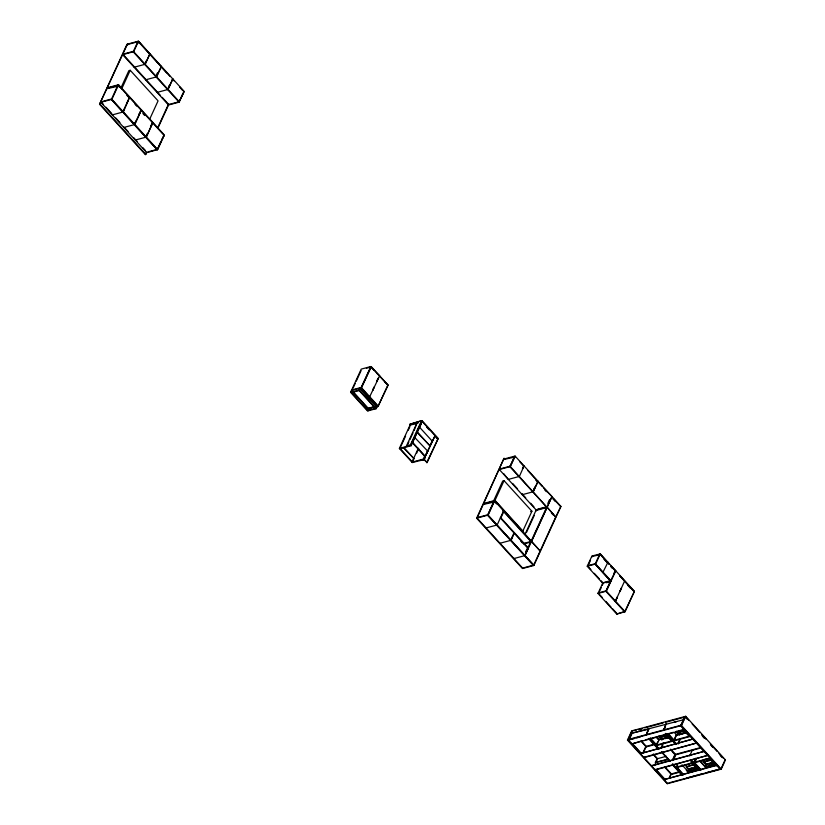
<?xml version="1.0" encoding="UTF-8"?>
<svg xmlns="http://www.w3.org/2000/svg" width="825" height="825" viewBox="0 0 825 825"><rect width="100%" height="100%" fill="white"/><g stroke="black" fill="none" stroke-linecap="round" stroke-linejoin="round"><path stroke-width="1.24" d="M146.932 152.182L145.396 154.626L99.526 104.27L126.998 44.251L138.002 41.281L169.95 76.343M99.526 104.27L127.473 44.127M138.002 41.281L133.186 51.81L179.056 102.166L183.171 93.173M107.302 88.192L118.357 85.202L164.227 135.558L164.443 135.083L118.573 84.727L111.911 99.32L100.846 102.3L146.716 152.656L157.699 149.583L164.103 135.578L162.03 139.208M179.035 102.063L184.284 91.513L138.497 41.25L133.722 51.676L122.657 54.656L168.527 105.002L179.056 102.166M120.883 88.058L128.865 70.641L130.206 70.28L158.07 100.867L149.562 119.45M121.698 88.863L130.206 70.28M112.53 114.417L112.313 114.892L123.379 111.911L129.319 98.031M134.341 66.763L134.124 67.237L145.19 64.267L149.964 53.842L149.407 53.873M122.832 112.045L124.059 109.374M126.565 103.888L128.164 100.268M144.653 64.402L146.324 60.73M145.107 64.164L149.882 53.749M155.946 76.086L157.41 72.889M135.527 121.966L134.3 124.637L135.97 121.12M139.043 114.283L141.25 110.498M156.121 76.983L157.792 73.322M139.178 114.118L140.786 110.622M156.719 75.817L157.771 73.508M141.168 110.395L134.279 124.534M160.875 66.464L161.432 66.423L156.1 76.89M141.508 109.911L134.846 124.503L123.781 127.473L123.606 126.576M161.432 66.423L156.657 76.849L145.592 79.829M135.465 139.59L135.248 140.064L146.314 137.084L152.728 123.08L152.161 123.121M157.276 91.946L157.059 92.421L168.125 89.44L172.899 79.014L172.188 79.52M147.355 133.619L145.767 137.218L147.438 133.712M150.511 126.875L152.233 123.111M168.63 87.161L169.692 84.841M150.645 126.71L152.254 123.214M168.713 87.254L169.775 84.934M146.221 136.991L152.635 122.987M172.817 78.922L167.568 89.471M145.396 154.626L146.448 152.316M158.08 126.926L168.651 103.837M158.029 127.947L168.743 104.528L178.097 102.001M160.958 141.539L157.224 149.707L111.437 99.454M179.561 100.908L183.274 92.792M157.451 149.335L157.235 149.81L111.365 99.454L117.831 85.346L119.47 87.233M157.957 148.242L163.701 135.702M183.655 92.101L184.284 91.513M350.584 392.349L359.236 390.008L360.082 388.162L377.056 406.797L376.21 408.643L367.558 410.984L350.584 392.349L361.206 369.126L370.817 366.527L387.791 385.172L378.005 406.539L361.03 387.905L370.817 366.527M351.893 390.369L351.048 392.215L368.032 410.85L368.878 409.014L352.749 391.308M353.09 388.132L355.214 383.481M356.276 381.16L361.061 370.714M361.092 387.905L371.26 366.609L388.152 385.151L377.984 406.447M371.26 366.609L361.567 387.771L351.419 390.503L368.404 409.138L370.796 408.488M372.56 390.442L374.086 387.1M378.17 378.19L376.633 381.532L378.252 378.283M372.642 390.534L374.168 387.193M427.463 451.388L423.741 459.515L412.314 462.598L399.372 448.387L410.221 424.7L418.213 422.534M405.601 436.043L399.754 448.81L411.18 445.727L421.276 423.668M408.262 430.238L409.87 426.731M408.911 441.86L406.849 446.366L406.457 445.943L417.306 422.256L414.078 430.578M409.942 439.601L413.047 432.836M406.457 445.943L410.407 444.881L421.255 421.193L422.132 421.585L412.139 442.509L424.999 456.627L434.992 435.703M421.998 420.575L409.829 424.277L421.998 420.575L438.25 438.405L427.133 462.588L423.359 459.092L411.933 462.175L418.316 448.243M421.637 421.616L410.788 445.304L399.372 448.387M404.229 447.944L413.975 458.638L412.407 462.052L400.228 448.687M416.573 453.317L418.698 448.676M423.359 459.092L424.947 455.606M431.176 443.262L432.774 439.777M425.329 456.173L423.782 459.566L435.105 435.744L434.517 435.827M426.37 453.925L427.917 450.532M431.011 443.767L432.568 440.385M425.184 457.617L424.122 459.938L419.791 460.587M426.659 462.712L437.972 438.9L421.781 421.049M539.942 551.471L533.476 565.579L522.483 568.549L476.613 518.203L504.085 458.174L477.087 518.069L522.957 568.425L523.174 567.951M493.67 500.765L502.714 481.016L504.054 480.655L531.919 511.242L522.875 530.991L521.534 531.352M494.072 501.115L487.606 515.223L533.476 565.579M494.082 501.218L487.678 515.223L533.93 565.352L560.928 506.385L515.14 456.122L509.902 466.682M515.14 456.122L510.376 466.548L499.311 469.528L536.178 510.005L547.161 506.932L551.925 496.506L543.665 488.08M483.759 503.487L495.01 500.393L504.054 480.655M486.307 527.474L486.09 527.948L497.155 524.978L503.549 510.871L503.002 511.005M522.524 468.363L524.061 465.919L519.379 476.438L508.313 479.407L503.611 473.55M522.462 468.641L523.658 466.032L519.564 461.546M500.919 517.873L503.714 511.768M522.462 494.227L522.246 494.701L533.311 491.731L538.086 481.305L537.518 481.336M533.28 490.607L534.868 487.132M511.139 539.241L512.201 536.92M533.363 490.7L534.93 487.132M510.995 540.179L513.707 533.352M533.218 491.638L537.993 481.212M514.264 533.321L511.088 540.272L500.022 543.252M525.009 534.373L536.394 509.53L536.776 509.953M526.443 532.527L534.26 515.45M525.711 551.75L527.103 548.697M547.996 503.064L549.46 499.868M528.01 547.614L530.805 541.509L523.473 543.489M526.092 552.173L527.711 548.646M531.156 541.118L546.913 506.684M548.274 503.58L549.863 500.105L548.357 503.673M526.144 552.193L527.752 548.687M524.927 555.472L528.113 548.522L500.311 517.925M552.018 496.598L525.02 555.565L513.954 558.546L514.553 558.494M555.483 517.512L540.158 550.997L494.814 500.497L488.153 515.089L476.613 518.203M555.699 517.038L560.928 506.385M609.252 564.238L599.816 553.884L595.134 564.125L610.562 581.068L602.673 583.203L587.235 566.259L591.927 556.019L600.311 553.864L634.435 591.319L625.113 611.696L616.76 614.058L597.981 593.443L602.931 582.625M588.369 565.053L590.494 560.402M600.311 553.864L595.671 564.001L587.235 566.259M607.942 562.238L602.827 572.498M599.641 591.092L601.219 587.648M602.271 585.348L603.322 583.058M610.83 580.501L605.88 591.308L624.649 611.923L634.435 591.319M614.151 573.086L615.254 570.828L610.964 566.125M605.942 591.308L611.129 579.985M614.233 573.2L615.749 570.807L606.416 591.174L597.981 593.443M595.196 564.125L610.541 580.975L615.656 570.704L610.943 566.187M615.759 600.383L617.317 596.991M619.915 591.329L621.462 587.936M615.852 600.476L617.409 597.083M619.998 591.422L621.555 588.029M616.76 614.058L623.741 611.758M627.464 740.128L631.682 730.909L685.73 716.306L725.474 759.928L721.256 769.148L667.208 783.75L627.464 740.128L681.512 725.526L685.73 716.306M631.847 732.734L628.464 740.128L634.312 738.55M629.331 739.499L631.764 734.167M642.819 740.551L631.589 743.995L684.214 729.774M646.006 735.395L648.924 729.011M646.625 734.137L648.533 728.712L646.161 735.137M642.974 752.678L645.81 746.481L655.163 743.954M643.438 752.555L646.284 746.357L641.365 740.963M657.638 741.984L656.184 745.14L672.045 740.86M664.032 729.434L665.404 726.433M664.104 729.434L665.517 726.33M660.99 747.811L663.382 742.644M661.372 748.234L662.795 745.14M668.611 759.443L655.359 762.496L657.04 758.814L666.404 756.288M654.524 765.569L657.009 760.155M687.122 732.177L676.139 735.137L673.736 740.407L689.587 736.117M681.048 725.649L685.266 716.43L688.72 720.225M678.532 742.17L679.955 739.066M678.078 744.098L680.45 738.932M672.55 759.773L674.974 754.493L673.19 752.617M672.602 760.567L675.448 754.37L700.703 747.543M673.942 758.928L675.386 755.813M669.488 777.14L670.911 774.036L679.099 771.818M669.488 778.037L671.385 773.912L664.837 766.724M667.899 783.152L667.683 783.626L627.938 739.994L632.156 730.785L636.219 730.218M683.09 774.675L676.252 767.167L677.696 764.012M677.603 765.487L676.634 767.59L692.959 763.032M693.217 738.952L640.375 753.648L692 739.283M689.679 755.958L692.515 749.76L692.897 750.183M688.349 771.746L688.947 769.158M687.916 772.685L689.339 769.581L685.121 764.961M700.631 769.931L693.794 762.424L695.722 758.216M694.66 761.795L696.114 758.639M696.125 759.557L694.681 762.712L701.137 769.797M705.891 767.002L706.499 764.424M724.474 761.207L720.782 769.271L680.728 725.268M138.497 41.25L166.65 72.806M107.518 87.718L118.573 84.727M107.085 88.667L117.996 86.243M129.226 97.938L122.812 111.942M148.098 151.862L156.286 149.655M366.393 368.249L371.198 366.96M376.664 373.189L379.665 375.829L369.497 397.124M351.44 392.638L359.153 390.555M388.152 385.151L385.151 382.511M368.228 408.241L377.84 405.642M375.097 406.797L368.486 408.592L367.641 410.427L375.354 408.344M377.056 406.797L375.736 408.767L358.762 390.132L359.607 388.286L374.89 405.065M417.997 423.008L410.004 425.174L410.386 425.597M419.275 426.927L432.135 441.045M416.883 432.135L430.248 446.077L429.743 446.253M414.521 437.291L427.855 451.285M413.975 458.638L403.755 448.068M504.127 458.999L514.656 456.153L509.829 466.682L546.697 507.158M503.91 459.473L514.821 457.05M483.543 503.962L494.598 500.971L540.468 551.327M483.326 504.436L494.237 502.012M477.304 517.595L487.823 514.748L533.93 565.352M537.56 509.211L545.748 506.993M530.578 511.603L531.919 511.242M547.243 507.024L531.692 540.983M546.48 507.633L535.961 510.469L536.343 510.902M555.689 516.935L510.046 466.207L499.527 469.054L499.909 469.477M555.637 517.048L547.192 507.127M523.7 543.953L531.197 541.932L503.332 511.345M524.339 567.631L532.527 565.424M607.468 562.361L608.025 562.33M604.013 582.429L610.778 580.594M606.437 582.718L609.819 581.8M624.577 581.14L615.244 601.518M638.663 729.558L642.335 728.558M644.779 727.898L663.145 722.937M665.589 722.277L685.173 716.987M638.457 729.671L641.943 728.722M648.471 729.207L630.95 733.415L683.966 719.617M673.912 722.38L676.624 721.607M628.155 739.52L680.79 725.299M636.642 737.921L640.159 736.972M645.263 739.891L673.417 732.28M675.861 731.62L683.203 729.63M661.103 736.962L666.951 735.374M677.48 732.538L684.492 730.641M659.711 737.746L667.899 735.539M677.263 733.012L685.441 730.795M668.446 737.024L661.217 739.396L668.229 737.498M685.998 732.291L678.758 734.652L685.781 732.755M668.353 737.241L658.597 739.881L656.174 737.22M665.084 738.653L668.745 737.663M683.842 733.58L676.139 735.137M653.225 745.006L646.192 746.903L641.035 741.17M699.487 748.337L675.355 754.916L671.065 750.214M655.359 762.496L668.219 759.021M688.493 763.826L693.175 762.558M703.694 759.722L708.376 758.453M676.252 767.167L692.113 762.888L698.95 770.395M693.794 762.424L709.655 758.144L716.492 765.652M694.186 762.847L710.036 758.567M693.505 764.528L686.266 766.899L694.454 764.682M704.024 761.681L711.047 759.784M703.808 762.156L711.996 759.938M688.617 768.766L692.134 767.817M710.841 762.764L705.952 764.497L713.584 762.506M688.401 769.24L696.042 767.24M679.48 772.252L671.292 774.458L665.177 767.745M690.515 769.261L695.248 767.982M705.891 765.115L706.881 764.847L702.663 760.217M709.242 764.208L712.79 763.249M724.525 760.186L725.474 759.928M687.967 771.313L697.424 768.766M705.509 766.58L714.966 764.022M687.442 771.983L697.857 769.22M705.427 767.178L715.368 764.486M687.926 772.066L697.682 769.436M705.468 767.333L715.223 764.692M690.278 771.746L697.62 769.766M705.808 767.601L713.532 765.466M698.063 769.859L688.308 772.489L686.307 770.292M709.51 766.765L714.388 765.445M716.884 764.93L664.042 779.625L716.667 765.404M686.792 777.996L702.952 773.633M705.55 772.932L719.225 769.23M669.065 782.832L697.269 775.211M699.724 774.551L719.307 769.261M172.404 79.045L174.044 80.84M179.778 87.141L183.057 90.729L179.747 87.172M139.425 43.55L137.785 41.755L127.256 44.591L127.648 45.024M527.752 470.539L542.51 486.729M553.163 498.424L560.526 506.509M535.734 480.006L537.756 482.233M544.748 489.906L546.387 491.7M552.946 498.898L555.4 501.59M634.033 591.442L619.523 575.52L633.961 591.453M599.837 553.988L609.252 564.321M599.992 554.792L591.711 556.493L592.092 556.916M603.89 559.072L607.324 562.836M610.748 566.6L612.459 568.477M627.835 585.358L630.403 588.173M179.51 101.939L133.403 51.336L122.873 54.182L160.555 95.545M551.636 512.49L553.245 514.346M551.399 513.016L553.028 514.821M611.016 580.841L595.351 563.661L587.452 565.785L587.843 566.208M162.195 97.34L168.743 104.528M512.624 483.44L517.543 488.833M522.07 493.804L525.742 497.826M530.65 503.229L533.93 506.828M588.308 566.734L590.886 569.549M594.309 573.323L599.455 578.964M601.167 580.852L602.889 582.728M625.113 611.696L606.097 590.834L598.197 592.969L598.589 593.392M599.909 594.846L602.467 597.651M605.88 601.404L611.005 607.025M612.707 608.902L616.976 613.583M126.792 95.267L128.473 97.03M135.032 104.228L136.63 106.064M143.22 113.221L144.849 115.087M143.003 113.695L144.643 115.49M495.01 500.393L522.875 530.991M426.649 427.113L429.155 429.856M435.837 437.188L437.498 439.024M494.887 502.012L496.516 503.889M370.786 366.733L374.148 370.425M692.175 724.02L699.951 732.559M701.673 734.456L705.994 739.2M710.315 743.933L717.224 751.523M718.957 753.421L723.278 758.165M687.38 719.41L684.791 716.564L680.573 725.773L720.308 769.405M702.065 735.529L704.653 738.375L702.9 736.519M710.655 744.965L712.8 747.306M720.204 755.442L721.937 757.34M500.528 517.45L528.402 548.037M520.719 541.045L522.452 542.943M417.357 432.011L430.217 446.129M157.699 149.583L111.581 98.979L101.062 101.826L103.517 104.528M681.512 725.526L721.256 769.148M683.946 729.919L689.978 736.539L674.118 740.829L668.085 734.209M683.44 730.053L689.092 736.251M709.541 758.701L715.997 765.786M676.335 731.321L679.707 735.013M412.613 442.375L425.473 456.493M676.686 732.373L678.367 734.229M703.013 761.279L706.386 764.981M105.971 107.219L111.705 113.51M115.799 118.006L119.903 122.502M124.812 127.906L128.092 131.495M133.825 137.796L137.105 141.384M142.838 147.685L145.293 150.377M378.458 406.312L361.247 387.43L351.636 390.029L352.028 390.452M674.221 732.352L676.644 735.003L674.231 740.273L668.58 734.075M700.312 760.99L705.963 767.198M666.456 724.402L666.074 723.968L663.712 730.403M699.817 761.124L705.849 767.755M666.322 724.433L665.93 724.01L663.568 730.434M424.256 459.432L427.133 462.588M100 104.146L145.87 154.492M410.407 444.881L411.18 445.727M359.236 390.008L376.21 408.643M667.497 734.033L675.923 743.284M691.298 760.155L700.569 770.333M667.002 734.167L676.273 744.346M690.803 760.289L700.074 770.467M665.662 733.373L675.768 744.48M690.308 760.423L698.734 769.673M665.589 733.776L672.437 741.283L656.576 745.563L650.543 738.942M665.094 733.91L671.55 740.994M692 763.445L698.455 770.529M658.793 736.055L662.166 739.757M670.684 749.141L675.83 754.792M659.257 737.251L661.712 739.942M686.812 767.498L688.844 769.715M687.019 767.797L688.741 769.684M656.679 737.086L659.092 739.747L656.69 745.006L650.234 737.921M681.966 764.847L688.421 771.932M677.139 767.456L683.585 774.541M649.956 738.777L659.227 748.945M661.753 751.761L670.333 761.176M672.911 763.971L683.028 775.077M649.461 738.911L658.752 749.11M661.279 751.895L669.859 761.3M672.396 764.084L682.533 775.211M648.45 738.458L658.278 749.234M672.736 765.105L681.739 774.995M653.379 754.009L657.216 758.288M653.163 754.483L657.484 759.217M632.672 743.841L641.675 753.72M656.143 769.591L665.146 779.481M630.341 741.923L631.806 743.521M632.208 743.964L641.211 753.854M655.669 769.725L665.486 780.502M644.232 757.175L644.016 757.649L696.867 742.954L644.232 757.175M651.822 765.497L651.606 765.971L704.447 751.276L651.822 765.497M655.462 769.498L655.246 769.972L708.097 755.277L655.462 769.498"/></g></svg>
